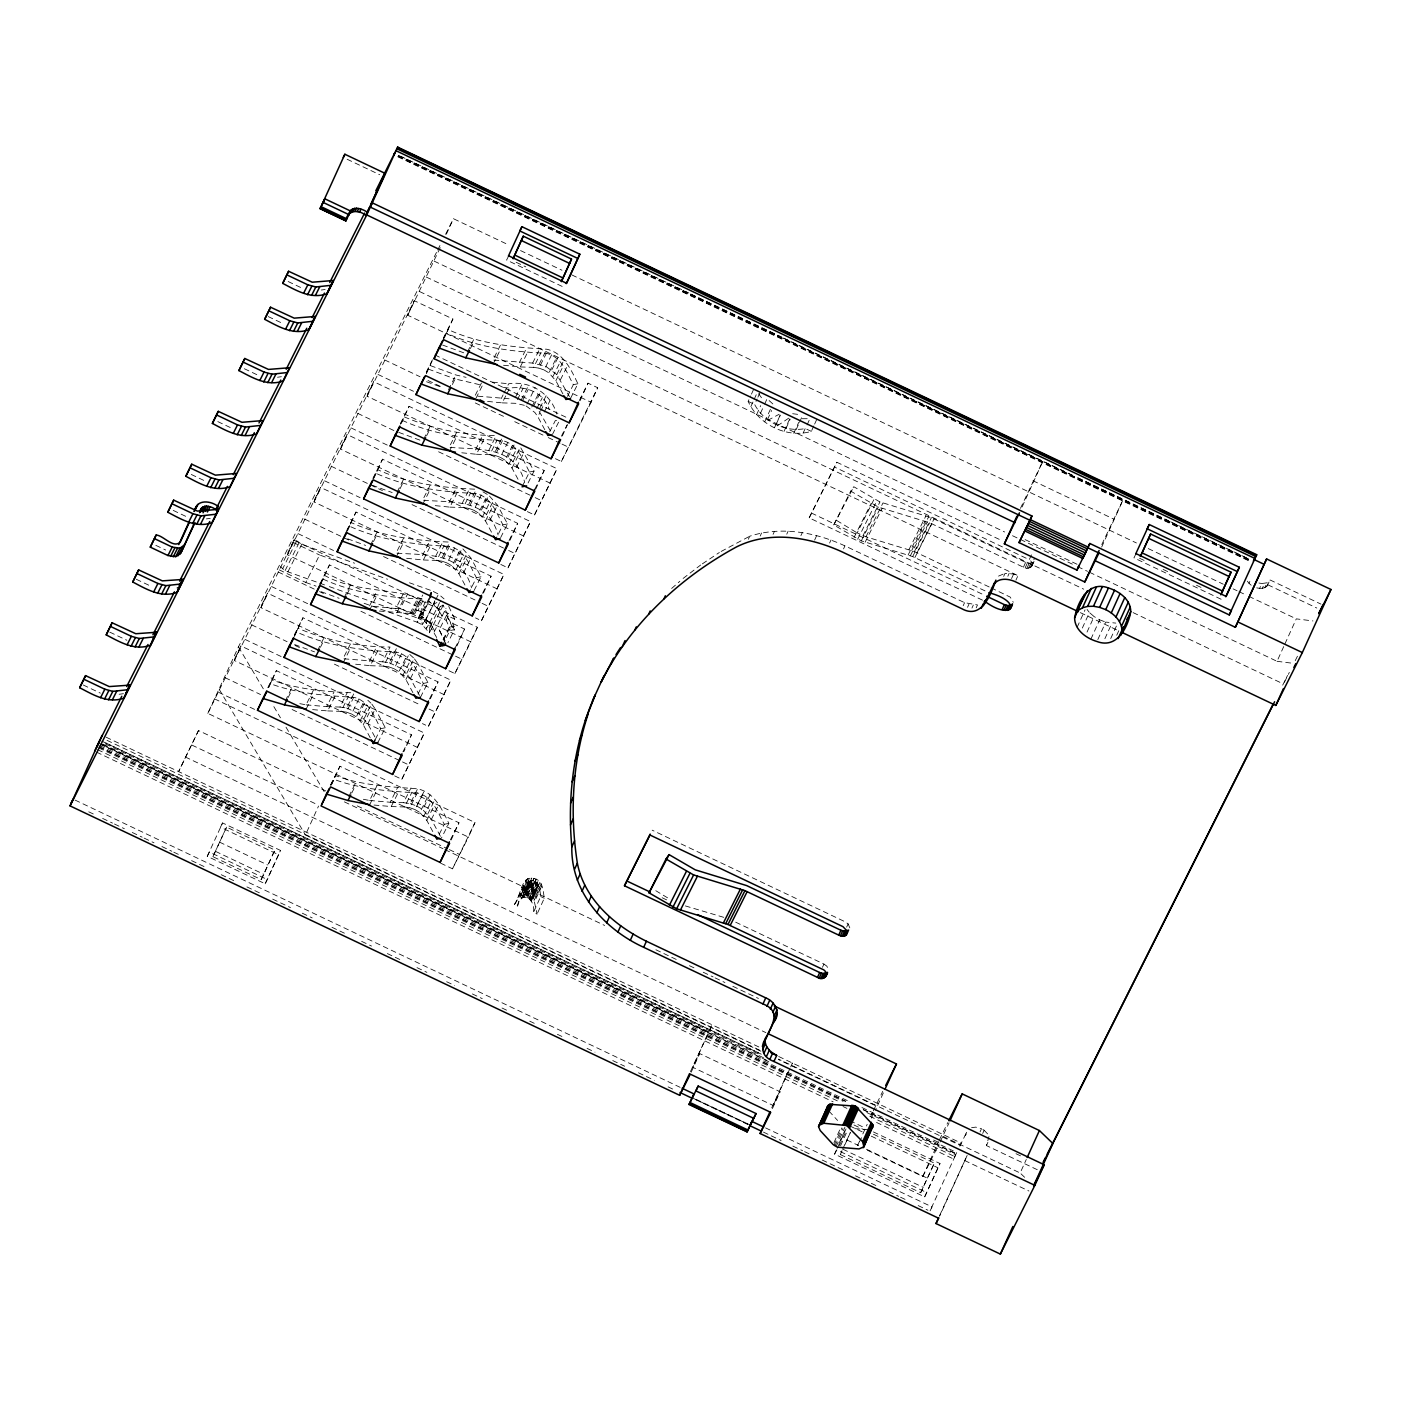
<?xml version="1.0" encoding="UTF-8"?>
<svg xmlns="http://www.w3.org/2000/svg" width="1401" height="1401" viewBox="0 0 1401 1401"><rect width="100%" height="100%" fill="white"/><g stroke="black" fill="none" stroke-linecap="round" stroke-linejoin="round"><path stroke-width="0.75" stroke-dasharray="5 3.75" d="M429.004 598.35L417.043 622.167L422.191 624.741L429.389 632.797L429.932 622.412L421.596 616.352L417.043 622.167L363.472 603.06M430.667 597.912L431.841 590.767L409.477 582.781M429.932 598.122L421.596 616.352L422.191 624.741L426.167 618.944L426.447 628.419L429.932 622.412L434.573 630.713L429.669 622.674L421.596 616.352M430.002 597.632L431.841 590.767L438.531 594.112L444.064 598.892M1033.413 562.169L1029.14 563.325L1025.637 562.361L931.402 517.705L879.933 501.943L853.769 486.725L850.722 491.121L878.322 507.039L929.651 522.766L1023.43 567.212C1027.879 570.662 1035.812 565.636 1030.611 560.855M1037.248 1169.695L986.444 1145.58L988.966 1136.561M434.8 600.696L433.592 604.146L437.375 607.614L442.016 615.915L437.094 607.876L429.021 601.554L433.592 604.146L436.919 602.535M514.307 904.608L519.438 895.887L526.688 895.116L536.18 879.233L530.191 896.517L534.026 900.248L537.091 914.082L533.413 912.559C536.163 899.775 521.225 889.162 517.582 905.974L514.307 904.608C520.962 897.778 520.086 875.292 534.009 878.409C543.08 880.336 543.133 891.001 544.271 898.251L537.091 914.082M429.319 597.351L431.841 590.767L429.442 595.53M439.529 602.605L437.375 607.614L443.189 605.302L448.25 616.072L454.747 619.154L452.611 623.392L454.047 626.422L452.978 628.524L449.091 629.137L443.522 640.239M198.504 730.534L178.645 771.531L198.504 730.534L325.89 791.005M214.423 698.819L475.009 822.545L468.407 837.097L207.821 713.372L238.468 646.859L436.727 251.935M207.821 713.372L240.972 645.966L424.345 733.021L401.824 779.289L393.926 775.541M417.743 747.574L234.37 660.519L240.972 645.966M234.37 660.519L267.503 593.113L450.877 680.168L428.356 726.436L422.437 723.616M444.275 694.721L260.901 607.666L267.503 593.113M260.901 607.666L294.438 539.14L301.723 544.359L354.576 563.202M294.052 540.243L477.408 627.298L470.806 641.851L287.45 554.796L294.438 539.14M287.45 554.796L320.584 487.39L503.957 574.445L481.436 620.713L475.517 617.911M497.355 588.998L313.982 501.943L320.584 487.39M313.982 501.943L347.115 434.538L530.489 521.592L507.968 567.86L500.087 564.113M523.886 536.145L340.513 449.091L347.115 434.538M340.513 449.091L373.664 381.667L557.038 468.722L534.499 514.99L526.618 511.26M550.435 483.275L367.062 396.22L373.664 381.667M367.062 396.22L414.311 300.69L452.908 319.025L444.257 338.114M579.436 400.301L588.035 383.173L597.684 387.744L591.082 402.297L407.709 315.243L414.311 300.69M407.709 315.243L441.157 245.718M446.411 234.142L453.416 218.696L508.686 244.947M350.758 692.724C324.139 691.604 297.31 689.169 272.039 680.01L270.375 683.688C297.1 693.688 325.592 695.596 353.735 697.313C368.866 700.57 374.26 716.699 380.704 728.678L375.135 739.781M268.729 687.506L276.382 670.641L411.509 734.789L403.856 751.654M350.425 643.952L343 658.75L382.631 661.832L390.056 647.034C358.498 646.877 327.098 640.747 298.063 628.278L296.399 631.921C327.869 646.246 362.246 650.449 396.36 652.095C411.491 655.353 416.868 671.464 423.33 683.46L416.833 696.402M294.42 636.527L302.931 617.771L438.04 681.919L430.387 698.801M422.139 599.05C390.599 587.807 354.978 592.273 324.594 575.426L322.948 579.068C354.155 593.306 388.287 597.562 422.139 599.05L414.714 613.848L377.99 610.941M320.969 583.657L329.463 564.918L446.131 620.31L449.353 627.14L442.663 640.467M448.127 542.029C415.029 540.506 381.667 536.425 351.143 522.555L349.479 526.198C380.932 540.541 415.326 544.726 449.441 546.372C464.572 549.63 469.948 565.759 476.41 577.737L468.985 592.535M347.501 530.804L355.994 512.065L491.121 576.214L483.468 593.078M474.659 489.177C441.56 487.636 408.199 483.555 377.675 469.703L376.028 473.345C407.481 487.671 441.858 491.874 475.972 493.52C491.103 496.777 496.479 512.889 502.941 524.885L495.516 539.683M374.032 477.951L382.543 459.195L517.652 523.344L509.999 540.226M494.308 435.536C463.363 435.291 432.681 429.021 404.206 416.85L402.56 420.493C434.012 434.818 468.407 439.021 502.504 440.65C517.652 443.924 523.028 460.036 529.49 472.014L522.976 484.974M401.422 423.207L409.074 406.343L544.201 470.491L535.69 489.229M207.26 856.291L222.584 822.947L280.498 850.442L267.293 879.548L265.174 883.786L207.26 856.291L209.379 852.053L267.293 879.548M426.377 373.699L432.314 360.582M570.47 398.549L577.895 383.751C571.135 369.776 563.605 352.824 546.688 349.217C513.099 347.238 479.072 343.823 448.057 329.515L446.394 333.158C477.846 347.501 512.241 351.686 546.355 353.332C561.486 356.59 566.862 372.719 573.324 384.697L565.899 399.495M212.917 856.676L226.577 827.133L274.841 850.057L263.826 874.312L261.181 879.583L212.917 856.676L226.577 827.133M261.181 879.583L274.841 850.057M265.174 883.786L280.498 850.442M760.883 1051.205L305.436 834.978L318.552 806.03M331.424 784.998L339.935 766.259L458.968 822.772L450.457 841.511M456.936 645.931L464.589 629.067L452.611 623.392M401.824 779.289L424.345 733.021M428.356 726.436L450.877 680.168M562.344 435.974L567.44 424.731M448.985 670.764L454.887 673.566L477.408 627.298M580.049 400.756L588.035 383.173M481.436 620.713L503.957 574.445M507.968 567.86L530.489 521.592M534.499 514.99L557.038 468.722M555.444 458.687L561.363 461.507L597.684 387.744M440.65 863.174L452.488 868.813L475.009 822.545M517.81 897.638L526.443 879.46L519.438 895.887L527.897 878.567L520.927 895.186L529.718 878.077L522.696 894.819L531.802 878.024L524.639 894.801L534.009 878.409L526.688 895.116L530.191 896.517L538.282 880.476L531.557 897.428L540.033 882.035L532.993 898.759L541.276 883.786L534.026 900.248L541.924 885.59L534.569 901.771M517.582 905.974C521.557 886.886 537.704 864.925 540.681 896.535L533.413 912.559M521.084 899.004L528.702 882.227L521.592 898.321L529.28 881.474L522.345 897.796L530.156 880.949L523.309 897.446L531.242 880.651L524.412 897.288L532.503 880.616L525.603 897.34L533.816 880.861L526.618 897.551L535.129 881.334L528.755 898.461L536.39 882.087L529.736 899.214L537.424 883.015L530.506 900.055L538.177 884.066L530.926 900.755L538.562 885.152L531.154 901.473M813.806 425.904L811.319 431.368C786.837 438.653 758.431 424.538 748.169 401.386L750.638 395.923M751.461 394.101L753.948 388.655M527.617 897.883L536.18 879.233M750.866 406.588L753.353 401.124M754.176 399.303L756.645 393.856M811.319 431.368L805.435 428.566C785.768 432.419 763.913 422.314 754.631 404.451L757.1 398.987M757.923 397.184L761.233 389.898M756.575 414.749L760.69 405.642M760.48 413.277L763.79 405.992M764.613 404.171L767.083 398.725L774.088 405.047M770.41 409.285L764.631 422.016L779.184 414.258M767.485 419.599L771.618 410.511M775.996 424.661L780.129 415.572M780.182 415.099L774.42 427.848L788.798 418.093M784 431.438L789.779 418.706M786.066 428.251L790.182 419.162M793.754 433.294L798.71 422.366M796.188 429.599L798.658 424.135M799.481 422.314L802.791 415.046M748.344 539.262L749.71 536.233C781.093 525.935 815.557 532.292 844.926 545.865L964.571 602.658L977.495 604.952L976.129 607.999M803.053 433.259L805.54 427.813M807.081 424.923L810.373 417.656M760.2 536.04L761.566 533.01M814.629 424.1L817.098 418.636M773.089 534.341L774.455 531.312M786.749 534.201L788.133 531.172M800.917 535.637L802.283 532.608M982.504 600.153L809.183 517.862L836.852 462.26L1002.293 540.804M809.183 517.862L836.852 462.26M814.611 540.121L816.678 535.567M829.602 543.045L830.986 540.015M843.56 548.894L844.926 545.865M690.413 1071.66L712.006 1024.849L692.759 1067.299L773.177 1105.477L780.077 1091.729L699.659 1053.552L692.759 1067.299M691.148 1072.29L699.659 1053.552M963.205 605.687L964.571 602.658M967.548 607.298L968.914 604.269M971.944 608.087L973.327 605.057M1020.453 508.353L1042.624 461.542M1022.135 506.917L1043.587 459.616M822.475 967.32L823.946 964.081L732.373 920.615M1003.676 576.371L1005.042 573.342L1013.623 574.025L1017.967 575.636L1015.918 580.189M846.642 927.129L848.113 923.889L845.171 921.805L652.148 830.163M1007.844 576.266L1009.21 573.237M1011.557 578.578L1013.623 574.025M771.741 1107.876L787.817 1072.395M773.177 1105.477L789.814 1068.823M790.689 1066.897L792.441 1063.026L790.584 1066.721M772.424 1108.611L780.077 1091.729M1023.43 567.212L1025.637 562.361M1025.164 567.86L1027.371 563.009M1031.469 554.831L1029.262 559.682L834.646 467.111M1026.933 568.176L1029.14 563.325M1028.597 568.141L1030.803 563.29M1030.068 567.738L1034.393 558.666M1031.224 567.02L1034.516 559.98M1031.994 566.039L1034.183 561.188M1101.781 544.551L1124.005 497.793M1101.659 547.073L1123.112 499.772M833.98 1142.568L841.02 1127.034M833.963 1145.335L841.896 1127.875M834.978 1146.071L842.912 1128.593M836.099 1146.683L844.908 1127.28M839.041 1143.286L846.081 1127.752M873.418 1131.938L940.001 1163.53L924.678 1196.874L834.593 1154.109L836.344 1150.239M837.238 1148.295L846.029 1128.891M839.392 1145.545L846.432 1130.029M840.6 1145.703L847.64 1130.187M1077.106 627.35L1085.039 609.873M873.524 1134.267L934.344 1163.145L920.685 1192.689L840.25 1154.512L841.896 1150.869M842.719 1149.048L850.389 1132.463L844.593 1145.493M1082.36 628.033L1089.4 612.5L1087.071 609.453M1087.036 632.079L1094.093 616.563L1089.4 612.5M859.321 1141.675L857.57 1145.545L861.492 1137.717M862.823 1133.969L867.184 1124.32M870.686 1116.597L872.438 1112.744M873.313 1110.8L882.718 1091.361M883.33 1092.92L877.201 1106.422L778.623 1059.629M1090.854 639.241L1099.662 619.837L1094.093 616.563M1097.824 639.556L1105.739 622.097L1115.809 623.095M1104.881 638.716L1111.921 623.2M1110.713 638.576L1116.877 625.004M1116.72 635.266L1119.364 629.452M867.447 1150.239L922.769 1176.49L938.53 1141.762M939.406 1139.836L947.794 1122.569M940.053 1142.06L949.072 1122.814M920.685 1192.689L934.344 1163.145M924.678 1196.874L940.001 1163.53M863.366 1109.662L956.183 1153.723L929.914 1211.165L932.05 1206.926L765.594 1127.91M966.672 1132.253L965.201 1135.493L966.48 1133.864M939.581 1215.665L967.268 1155.195L939.546 1216.296M980.052 1131.938L981.523 1128.698L975.744 1127.122L970.578 1127.823M982.679 1133.479L984.15 1130.257L981.523 1128.698M986.444 1145.58L987.898 1142.34M1251.198 585.25L1248.992 583.324L1251.181 578.473M1256.697 587.86L1259.604 588.367L1261.811 583.516L1266.977 582.816L1270.147 579.996L1320.95 604.111M1259.604 588.367L1262.354 588.297L1264.56 583.446M1262.354 588.297L1264.77 587.667L1266.977 582.816M1264.77 587.667L1266.679 586.476L1268.886 581.625M1266.679 586.476L1270.147 579.996M1024.621 1177.295L1020.156 1172.987L1026.285 1159.468M1089.505 572.273L1277.029 661.307L1284.034 645.879M1284.91 643.935L1296.293 618.857L1312.947 620.941M861.948 1107.543L956.743 1152.533L953.573 1159.012L876.571 1122.446M437.707 249.991L440.65 244.124M445.571 234.352L453.416 218.696M324.507 584.9L287.923 571.836L282.652 568.771L296.452 541.294M285.139 570.54L298.938 543.063M287.923 571.836L301.723 544.359M279.184 569.857L305.786 582.483L319.586 554.989L387.569 579.243M267.784 687.768L276.382 670.641M294.333 634.898L302.931 617.771M319.918 583.954L329.463 564.918M346.45 531.084L355.994 512.065M372.981 478.231L382.543 459.195M400.476 423.47L409.074 406.343M426.272 372.088L432.962 358.761M443.364 338.044L452.908 319.025M268.327 687.401L272.039 680.01M294.35 635.686L298.063 628.278M320.882 582.816L324.594 575.426M347.413 529.963L351.143 522.555M373.034 478.949L377.675 469.703M400.493 424.24L404.206 416.85M426.289 372.876L430.002 365.468L455.92 374.978L466.095 377.342M443.399 338.779L448.057 329.515M222.584 822.947L220.465 827.185L278.379 854.663M285.261 700.885L292.686 686.087M508.721 255.805L506.602 260.043L564.515 287.538M288.168 697.488L291.898 690.08M317.467 650.747L323.964 637.788M343.998 597.894L350.513 584.935M370.547 545.024L377.044 532.082M397.078 492.171L403.576 479.212M423.627 439.319L430.125 426.359M448.478 389.776L455.92 374.978M467.461 351.984L473.958 339.042M320.391 647.332L323.176 641.781M346.94 594.462L349.725 588.928M373.472 541.609L376.256 536.058M400.003 488.756L402.787 483.205M426.552 435.886L429.336 430.335M452.348 384.522L455.132 378.971L482.469 385.345L475.972 398.287M470.386 348.569L473.17 343.017M299.814 703.652L306.048 704.843L313.491 690.045M306.154 709.046L313.579 694.248M369.531 605.897L376.957 591.099M403.506 538.229L396.063 553.045C426.027 555.619 461.682 551.083 471.542 587.842M430.037 485.376L422.612 500.175C452.576 502.766 488.213 498.231 498.091 534.972M456.568 432.524L449.143 447.322C479.107 449.914 514.745 445.36 524.622 482.119M481.436 382.998L474.939 395.94L510.77 398.9M500.42 345.189L492.977 360.004L532.625 363.087L545.795 366.361L556.74 374.54L569.471 396.676M343.087 662.953L350.53 648.155M369.636 610.1L377.062 595.302M396.168 557.248L403.593 542.432M422.699 504.378L430.142 489.579M449.248 451.525L456.673 436.727M493.082 364.207L500.507 349.392M306.048 704.843L326.678 706.629L334.103 691.814M312.616 709.606L327.659 710.92L335.102 696.122M326.678 706.629L340.005 707.067L347.43 692.252M327.659 710.92L340.986 711.358L348.429 696.56M369.304 661.395L376.729 646.597M373.577 606.3L395.835 608.542L403.278 593.744M422.384 555.689L429.809 540.874M448.915 502.819L456.341 488.021M475.447 449.966L482.89 435.168M501.243 398.584L503.099 394.889M504.027 393.033L508.686 383.786C530.103 380.477 550.611 393.191 556.845 414.066M519.298 362.649L526.723 347.833M340.005 707.067L346.66 708.013L354.085 693.197M340.986 711.358L346.31 712.111L353.735 697.313M355.644 664.214L370.284 665.703L377.71 650.887M396.816 612.832L404.259 598.034M406.623 558.298L423.365 559.98L430.79 545.182M435.256 505.638L449.896 507.127L457.321 492.311M461.787 452.786L476.428 454.257L483.87 439.459M487.583 401.404L502.223 402.875L505.954 395.485M506.882 393.628L509.666 388.077C525.97 385.765 543.973 392.63 549.262 409.39M503.537 365.258L520.279 366.939L527.704 352.141M395.835 608.542L400.213 608.682L407.656 593.884M346.31 712.111L351.528 713.985L359.672 697.4M435.711 556.127L443.136 541.311M462.242 503.257L469.668 488.459M488.774 450.404L496.217 435.606M515.498 397.166L522.013 384.224M532.625 363.087L540.05 348.271M370.267 737.854L363.244 724.737L356.292 716.857L363.735 702.059M374.855 736.908L367.815 723.774L359.146 713.932L365.643 700.99M370.284 665.703L383.611 666.14L391.037 651.325M410.16 613.27L417.586 598.472M423.365 559.98L436.692 560.418L444.117 545.619M449.896 507.127L463.223 507.565L470.648 492.749M476.428 454.257L489.772 454.695L497.197 439.896M517.424 399.618L522.993 388.515M520.279 366.939L533.606 367.377L541.031 352.579M411.666 613.375L419.092 598.577M413.19 613.568L420.615 598.77M436.657 637.525L430.265 626.37L424.731 621.606L423.225 612.71L415.326 609.803L422.752 595.005M360.302 720.517L367.727 705.719M382.631 661.832L389.268 662.778L396.711 647.98M442.348 557.073L449.774 542.257M468.88 504.202L475.394 491.261M495.429 451.35L501.926 438.39M521.225 399.968L528.65 385.17M539.262 364.032L546.688 349.217M383.611 666.14L388.935 666.894L396.36 652.095M436.692 560.418L441.998 561.171L449.441 546.372M463.223 507.565L468.547 508.318L475.972 493.52M489.772 454.695L495.078 455.448L502.504 440.65M522.731 400.371L528.3 389.268M533.606 367.377L538.912 368.13L546.355 353.332M330.373 785.296L339.935 766.259M415.326 609.803L418.006 610.556L424.521 597.597M330.934 784.875L335.575 775.629C361.878 785.541 389.968 786.767 417.621 788.833C434.538 792.423 442.051 809.375 448.828 823.35L441.403 838.148M364.137 718.52L371.563 703.722L367.815 700.272M331.126 784.858L333.911 779.306C360.635 789.306 389.128 791.215 417.27 792.931C432.419 796.206 437.795 812.317 444.257 824.296L436.814 839.094M363.244 724.737L370.67 709.939M418.006 610.556L420.65 611.519L427.165 598.577M421.211 611.904L418.041 618.244L326.538 585.618M388.935 666.894L394.154 668.767L402.297 652.183M441.998 561.171L447.217 563.044L455.378 546.46M468.547 508.318L473.766 510.192L482.837 491.751L487.32 494.43M495.078 455.448L500.297 457.339L507.722 442.523M527.021 404.101L535.182 387.517M538.912 368.13L544.131 370.004L553.22 351.563M434.835 601.449L424.731 621.606L418.041 618.244L423.225 612.71L429.739 599.751M367.815 723.774L375.258 708.976L371.563 703.722M412.892 692.637L405.87 679.503L398.917 671.639L406.343 656.841M464.957 585.04L458.933 573.797L451.998 565.916L459.423 551.118M491.506 532.187L485.482 520.927L478.529 513.064L485.972 498.248M518.037 479.317L512.013 468.074L505.078 460.193L512.503 445.395M531.802 406.973L538.299 394.014M562.887 393.874L555.847 380.757L548.912 372.876L556.337 358.078M435.764 599.61L438.531 594.112M425.992 619.172L433.417 604.374M419.477 695.421L410.44 678.557L401.772 668.715L408.269 655.756M454.835 562.992L462.277 548.194L470.946 558.036L480.981 576.792L473.556 591.59M481.384 510.139L488.809 495.341L497.495 505.183L507.53 523.921L500.087 538.72M507.915 457.269L514.412 444.327M533.711 405.905L541.136 391.089M551.749 369.952L559.192 355.154M402.91 675.3L410.353 660.501M455.99 569.577L463.416 554.778M482.522 516.724L489.965 501.926M509.071 463.871L516.496 449.056M536.723 408.777L542.292 397.691M552.905 376.536L560.33 361.738M429.669 622.674L437.094 607.876M406.763 673.286L414.188 658.488L409.197 653.917M430.265 626.37L441.297 604.391M459.826 567.58L467.269 552.782M486.375 514.71L493.8 499.912M512.906 461.857L520.331 447.059L534.061 471.069L526.636 485.867M546.127 395.677L538.702 410.475L551.416 432.611M556.74 374.54L564.183 359.742M405.87 679.503L413.295 664.704M429.389 632.797L443.189 605.302L440.247 600.924M458.933 573.797L466.375 558.999M485.482 520.927L492.907 506.129M512.013 468.074L519.438 453.276M544.831 429.809L537.809 416.692L539.665 412.997M540.593 411.141L545.234 401.894M555.847 380.757L563.29 365.941M348.796 796.504L356.222 781.705M351.721 793.106L355.434 785.716M377.867 742.53L385.293 727.732L375.258 708.976M410.44 678.557L417.883 663.759L414.188 658.488M463.521 572.834L470.946 558.036M490.052 519.981L497.495 505.183M516.601 467.128L524.027 452.313M544.253 412.034L549.822 400.949M560.435 379.794L567.86 364.996M434.082 632.061L446.043 608.244M445.553 643.322L439.214 629.872L446.656 615.074L454.449 629.644L447.952 642.586M446.131 620.31L448.25 616.072M442.436 645.406L449.879 630.59L454.449 629.644M549.7 431.736L555.286 420.633L559.857 419.687M420.475 697.295L427.918 682.497L417.883 663.759M552.432 434.485L558.929 421.543M363.349 799.288L369.601 800.461L377.027 785.663M369.689 804.682L377.132 789.866M402.91 751.917L411.509 734.789M429.442 699.046L438.04 681.919M455.027 648.103L464.589 629.067M482.522 593.341L491.121 576.214M509.053 540.471L517.652 523.344M534.639 489.509L544.201 470.491M561.381 436.236L567.125 424.818M369.601 800.461L390.214 802.248L397.656 787.45M454.887 673.566L470.806 641.851M561.363 461.507L591.082 402.297M373.997 805.05L391.212 806.538L398.637 791.74M390.214 802.248L403.541 802.685L410.983 787.887M391.212 806.538L404.539 806.976L411.964 792.178M403.541 802.685L410.195 803.631L417.621 788.833M404.539 806.976L409.845 807.729L417.27 792.931M410.195 803.631L416.71 805.978L424.153 791.18M409.845 807.729L415.064 809.62L422.507 794.805M432.804 831.599L426.78 820.356L419.845 812.475L427.27 797.677M440.404 836.274L431.368 819.41L422.682 809.55L430.107 794.752M423.838 816.135L431.263 801.337M427.673 814.139L435.098 799.341M426.78 820.356L434.205 805.557M431.368 819.41L438.793 804.594M450.369 839.899L458.968 822.772M452.488 868.813L468.407 837.097M985.008 590.872L912.664 556.582L861.335 540.874L833.735 524.937L850.722 491.121M833.735 524.937L853.769 486.725M854.12 537.301L871.107 503.467M989.159 586.949L914.415 551.539L865.976 536.811L857.167 532.905L874.154 499.071M857.657 539.245L876.991 500.63M862.946 535.76L879.933 501.943M861.335 540.874L878.322 507.039M865.976 536.811L882.963 502.977M865.135 542.187L882.105 508.353M908.969 549.612L925.956 515.778M908.128 554.971L925.115 521.154M911.718 550.505L928.705 516.671M910.405 555.724L927.392 521.89M914.415 551.539L931.402 517.705M912.664 556.582L929.651 522.766M917.077 552.712L934.064 518.895M914.871 557.563L931.858 523.746M834.593 1154.109L836.712 1149.888L926.797 1192.654M1136.053 553.64L1133.934 557.861L1224.019 600.626M840.25 1154.512L842.019 1150.974M871.317 1118.156L876.22 1108.384M922.769 1176.49L939.09 1143.969M959.843 1146.193L967.408 1130.642M1282.686 685.142L1287.589 675.387M1284.419 682.182L1289.323 672.41M1295.207 660.694L1298.149 654.827M421.894 612.167L418.041 618.244L422.559 612.43M671.639 588.455L679.835 581.292M683.11 578.438L700.658 565.006M702.356 563.867L719.343 552.502M998.51 576.109L1005.042 573.342M721.147 551.451L749.71 536.233M573.324 384.697L577.895 383.751M529.49 472.014L534.061 471.069M502.941 524.885L507.53 523.921M476.41 577.737L480.981 576.792M423.33 683.46L427.918 682.497M380.704 728.678L385.293 727.732M444.257 824.296L448.828 823.35M449.353 627.14L454.047 626.422M321.284 290.025L325.155 289.499M277.503 377.237L281.373 376.711M206.385 518.895L210.255 518.37M119.138 694.283L123.446 693.688M802.213 418.724L809.655 418.706M502.223 402.875L515.55 403.313L524.359 405.327M854.943 1128.681L867.779 1129.539M492.487 382.158L508.686 383.786M503.379 387.447L509.666 388.077M1277.029 661.307L1291.599 663.128M792.668 413.698L798.728 414.503M1258.904 583.009L1261.811 583.516M685.369 905.922L724.282 917.497M400.213 608.682L414.714 613.848M305.786 582.483L316.083 586.161M389.268 662.778L401.772 668.715M346.66 708.013L359.146 713.932M442.611 345.049L464.537 353.105M426.552 381.737L442.506 387.587M398.777 432.384L420.703 440.422M372.228 485.236L392.175 492.557M347.693 538.825L365.626 545.409M321.144 591.695L339.095 598.28M294.613 644.548L314.542 651.868M428.356 369.111L455.132 378.971M1099.662 619.837L1105.739 622.097M420.65 611.519L423.225 612.71M400.511 156.212L688.872 293.002M690.781 294.017L781.688 337.063M783.597 338.079L1075.845 476.83M1077.807 477.759L1168.714 520.804M1170.623 521.82L1249.604 559.314M398.532 155.458L688.784 293.264M690.763 294.192L781.6 337.308M783.579 338.254L1075.81 476.988M1077.789 477.934L1249.587 559.489M398.322 155.686L1249.377 559.717M398.287 156.019L1251.321 560.995M397.972 156.387L1251.005 561.363M397.919 156.842L1250.935 561.819M1267.94 584.847L1316.8 608.034M1032.975 480.753L1113.392 518.93M347.115 159.241L379.671 174.705M520.524 250.569L561.976 270.253M571.853 274.929L1136.404 542.958M1148.242 548.579L1223.248 584.182M1233.125 588.875L1237.065 590.749M1239.044 591.677L1246.943 595.425M1248.921 596.371L1296.293 618.857M516.128 262.267L525.778 266.855M1139.591 558.263L1145.475 561.048M1163.128 569.436L1170.973 573.149M1196.489 585.268L1204.335 588.998M748.169 401.386L754.631 404.451M1025.094 539.595L1077.211 564.34M434.17 261.146L1004.622 531.977M1012.52 535.725L1018.439 538.544M1020.418 539.473L1075.688 565.724M1077.667 566.652L1087.526 571.345M426.202 277.013L1083.744 589.173M1133.111 612.622L1283.176 683.863M419.599 291.566L1017.967 575.636M1080.364 612.64L1117.875 630.45M991.12 587.86L1010.244 597.124L1013.291 602.272M811.372 513.011L984.71 595.302M288.151 281.531L303.352 288.746M434.87 354.961L568.035 418.181M384.592 359.899L420.072 376.746M427.97 380.494L443.749 387.972M475.289 402.945L481.208 405.765M483.17 406.693L506.847 417.936M514.727 421.683L546.267 436.657M548.246 437.585L560.067 443.206M562.046 444.135L567.965 446.954M268.204 316.573L283.405 323.789M377.99 374.452L413.488 391.299M357.728 413.383L397.166 432.103M438.583 451.77L533.221 496.707M535.2 497.635L541.101 500.437M244.369 368.743L259.57 375.958M351.126 427.935L388.602 445.728M331.196 466.253L382.455 490.578M412.034 504.623L506.689 549.56M508.651 550.488L514.57 553.307M217.82 421.613L233.021 428.829M324.594 480.806L360.092 497.653M304.665 519.106L351.984 541.574M383.524 556.547L480.14 602.412M482.119 603.358L488.038 606.16M191.289 474.466L206.49 481.681M298.063 533.658L333.543 550.505M292.984 542.362L319.586 554.989M173.234 510.402L186.543 516.724M278.116 571.958L317.554 590.679M319.533 591.625L323.473 593.499M360.933 611.274L453.609 655.283M455.57 656.211L461.489 659.013M271.514 586.511L308.991 604.304M155.844 545.357L165.686 550.015M251.585 624.828L287.082 641.676M294.963 645.423L300.882 648.225M334.401 664.144L421.158 705.333M429.039 709.064L434.958 711.883M136.3 579.278L151.518 586.494M244.982 639.381L282.442 657.157M225.053 677.681L260.533 694.528M292.091 709.501L400.528 760.988M402.507 761.934L408.427 764.736M109.768 632.131L126.878 640.257M662.13 897.743L668.032 900.545M218.451 692.234L255.91 710.027M357.22 805.89L447.339 848.673M449.301 849.601L459.09 854.26M344.401 801.88L442.979 848.691M444.958 849.619L604.654 925.448M655.913 949.773L661.832 952.592M663.811 953.521L679.573 961.016M689.432 965.692L695.351 968.494M703.232 972.241L713.091 976.917M715.07 977.863L724.93 982.539M732.811 986.286L746.61 992.836M748.589 993.782L758.449 998.458M521.978 887.674L525.2 889.197M540.681 896.535L544.271 898.251M83.237 685.001L100.347 693.11M191.902 745.087L318.255 805.067M185.247 756.978L765.874 1032.625M1015.988 1153.706L1021.854 1156.49M106.143 737.206L760.883 1047.948M778.711 1056.512L961.139 1143.111L960.053 1145.317L778.378 1059.086M942.943 1136.334L1020.156 1172.987M107.019 740.341L760.62 1050.645M105.916 742.985L761.479 1054.217M101.783 741.111L761.303 1054.217M105.443 743.931L761.006 1055.163M102.921 744.124L764.421 1058.175M102.606 744.702L708.293 1032.239M98.438 743.055L767.818 1060.837M100.347 744.421L769.744 1062.221M933.644 1140.029L939.563 1142.848M99.751 745.682L850.109 1101.922M99.191 746.873L845.609 1101.239M99.016 746.926L845.416 1101.274M863.191 1109.715L956.007 1153.776M98.718 747.924L843.139 1101.344M866.834 1112.587L955.692 1154.774M964.606 1160.483L1028.947 1191.025M97.72 749.71L838.201 1101.256M869.793 1116.247L954.694 1156.561M96.599 752.162L833.122 1101.816M842.999 1106.51L846.94 1108.384M849.917 1120.782L865.59 1128.208M853.909 1124.968L863.716 1129.626M849.759 1125.931L863.454 1132.446M871.299 1136.158L937.882 1167.769M219.519 842.124L267.784 865.03M846.852 1139.959L858.62 1145.545M866.466 1149.258L927.287 1178.136M215.579 851.388L263.826 874.312M842.912 1149.223L923.329 1187.4M75.059 800.076L680.133 1087.334M696.192 1099.382L748.309 1124.127M692.199 1097.824L748.292 1124.285M695.982 1099.855L748.099 1124.653M88.753 811.827L94.69 814.629M102.606 818.394L112.483 823.087M114.462 824.016L124.356 828.709M132.254 832.474L142.149 837.168M144.128 838.113L154.005 842.807M161.921 846.554L171.815 851.248M173.794 852.193L179.713 854.995M191.587 860.634L205.422 867.201M221.235 874.714L235.088 881.282M246.944 886.921L260.796 893.488M272.652 899.127L290.445 907.568M302.318 913.207L312.195 917.9M331.967 927.287L345.819 933.854M361.633 941.367L371.528 946.06M387.341 953.573L401.176 960.14M417.008 967.653L426.885 972.347M446.656 981.733L454.572 985.481M472.365 993.939L482.259 998.633M502.031 1008.019L507.968 1010.839M529.718 1021.154L537.616 1024.919M557.388 1034.306L563.325 1037.125M587.054 1048.386L594.97 1052.133M612.762 1060.592L624.618 1066.214M638.471 1072.798L654.285 1080.311M668.119 1086.878L674.056 1089.698M763.475 1132.131L769.342 1134.933M771.303 1135.861L781.093 1140.502M792.843 1146.088L802.633 1150.729M804.594 1151.657L810.461 1154.459M822.212 1160.028L843.752 1170.255M855.503 1175.842L877.044 1186.052M888.794 1191.638L898.584 1196.279M900.545 1197.207L906.412 1200.009M918.163 1205.578L927.952 1210.236M823.946 964.081L826.87 966.182L828.586 970.175M544.131 370.004L548.912 372.876M526.093 405.957L534.867 412.489L537.809 416.692M500.297 457.339L505.078 460.193M473.766 510.192L478.529 513.064M447.217 563.044L451.998 565.916M394.154 668.767L398.917 671.639M351.528 713.985L356.292 716.857M416.71 805.978L422.682 809.55M415.064 809.62L419.845 812.475M836.8 520.559L857.167 532.905M655.791 890.703L668.767 898.549M984.15 1130.257L988.003 1134.32M280.638 566.634L282.652 568.771M828.989 1111.116L837.588 1120.45M1247.345 581.17L1248.992 583.324M848.113 923.889L849.812 927.882M758.606 393.663L762.039 398.549M238.468 646.859L263.896 689.817M273.843 706.629L280.463 717.82M285.997 727.172L324.682 792.528M219.204 689.31L305.436 834.978M449.091 629.137L449.879 630.59M439.214 629.872L445.063 640.8M448.74 606.405L454.747 619.154M446.656 615.074L452.978 628.524"/><path stroke-width="1.5" d="M767.853 1033.57L1044.2 1164.756L1034.849 1185.369L773.93 1061.503C740.919 1048.491 795.978 1016.968 762.985 1003.939L643.672 947.304C604.479 929.371 570.872 892.209 571.818 846.922C567.125 795.418 573.937 742.372 595.197 694.984L585.25 720.464M773.755 1022.152C781.145 1013.431 775.366 1001.592 765.734 997.88L646.421 941.244C614.724 925.728 584.305 899.302 577.352 863.156C569.664 813.613 572.291 762.179 588 714.387M762.319 1046.302L776.504 1016.093M650.187 834.068L624.478 885.765L817.501 977.39C824.734 982.311 830.268 971.611 821.739 968.932L727.96 924.485L676.648 908.776L649.031 892.84L666.018 859.006L669.083 854.628L695.229 869.828L746.698 885.607L840.933 930.264L844.435 931.227L848.726 930.071M984.465 601.082C1012.485 622.114 1023.781 601.782 988.913 592.711M1074.62 617.946C1077.632 601.572 1088.595 580.399 1108.436 587.965C1119.066 591.134 1130.642 599.4 1130.765 611.519C1127.752 627.911 1116.79 649.066 1096.948 641.5C1086.3 638.331 1074.742 630.065 1074.62 617.946L1084.567 594.339M1120.8 635.126L1130.765 611.519M818.552 1126.597L827.693 1106.019L829.567 1104.321L855.521 1106.125L872.946 1124.915L863.927 1146.806L858.988 1148.943L837.29 1147.156L833.087 1144.512L820.198 1130.519L818.552 1126.597L828.446 1105.039M827.361 1107.193L827.693 1106.019M863.927 1146.806L862.631 1141.692L846.712 1125.546L823.823 1123.269L818.885 1125.423M320.111 208.679L344.874 154.25L385.082 173.356L365.819 215.491C358.744 209.099 346.975 210.15 345.819 220.885L320.111 208.679L324.944 198.854L350.653 211.061L349.007 214.686L323.298 202.497M1034.849 1185.369L1000.349 1254.088L936.008 1223.546L938.652 1218.257L760.113 1133.497L770.725 1112.359L690.29 1074.164L679.678 1095.319L70.05 805.89L366.747 214.931L397.726 146.912L375.766 190.869M689.029 1104.513L698.153 1086.073L756.05 1113.567L747.066 1131.885L689.029 1104.513L693.985 1093.918L682.112 1088.279M763.633 1126.982L751.882 1121.395L747.066 1131.885M1085.722 552.099L1087.719 547.703L1229.255 614.916L1256.679 554.691L397.569 147.087M513.151 258.677L523.274 236.174L571.52 259.08L561.416 281.583M1150.606 534.009L1140.449 556.39L1150.606 534.009L1231.024 572.186L1220.901 594.672M322.86 202.777L322.44 203.81L324.944 198.854M393.961 154.968L394.662 153.322L394.014 154.495M692.322 1097.543L693.985 1093.918M79.682 687.733L85.566 675.632L109.243 686.578L130.17 685.107L123.831 698.153C107.912 703.845 93.324 694.826 79.682 687.733L85.566 675.632M106.213 634.881L112.115 622.78L135.774 633.725L156.702 632.254L150.38 645.283C134.461 650.975 119.856 641.973 106.213 634.881L112.115 622.78M132.745 582.01L138.646 569.909L162.323 580.872L183.233 579.401L176.911 592.43C160.992 598.122 146.387 589.12 132.745 582.01L138.646 569.909M195.037 522.591L180.922 552.835L175.755 556.635L167.962 555.532L150.275 547.126L156.159 535.024C163.427 535.392 173.269 548.947 180.326 542.082L189.328 522.275M150.275 547.126L156.159 535.024M167.787 512.241L173.671 500.139L197.348 511.085L218.363 509.386L211.936 522.661C196.017 528.352 181.429 519.333 167.787 512.241L173.671 500.139M185.825 476.287L191.727 464.204L215.386 475.149L236.419 473.45L229.992 486.707C214.073 492.399 199.467 483.398 185.825 476.287L191.727 464.204M212.374 423.435L218.276 411.351L241.935 422.296L262.95 420.58L256.523 433.855C240.604 439.546 226.016 430.545 212.374 423.435L218.276 411.351M238.906 370.582L244.807 358.481L268.467 369.426L289.499 367.727L283.072 381.002C267.153 386.676 252.548 377.675 238.906 370.582L244.807 358.481M264.649 319.305L270.551 307.222L294.21 318.15L315.225 316.451L308.798 329.725C292.897 335.417 278.291 326.415 264.649 319.305L270.551 307.222M282.704 283.37L288.588 271.269L312.248 282.214L333.28 280.515L326.853 293.772C310.934 299.464 296.329 290.462 282.704 283.37L288.588 271.269M178.785 544.604L188.662 522.801M194.704 510.384C196.981 498.914 210.956 500.805 218.066 506.339L216.419 509.982C211.463 505.971 201.271 503.327 199.642 512.101M180.922 552.835L193.496 525.095M201.341 508.721L199.537 512.678L202.129 507.565M70.05 805.89L98.665 742.828L121.782 696.279M123.831 698.153L130.17 685.107M150.38 645.283L156.702 632.254M176.911 592.43L183.233 579.401M308.798 329.725L315.225 316.451M326.853 293.772L333.28 280.515M365.819 215.491L369.356 207.698M371.125 203.81L385.082 173.356M257.486 710.289L267.031 691.253L402.157 755.402L392.595 774.438L257.486 710.289L262.582 699.046M284.018 657.419L293.58 638.401L428.688 702.549L419.144 721.568L284.018 657.419L289.114 646.176M310.549 604.567L320.111 585.53L455.22 649.679L445.676 668.715L310.549 604.567L315.663 593.323M337.098 551.714L346.642 532.678L481.769 596.826L472.207 615.862L337.098 551.714L342.194 540.453M363.63 498.844L373.191 479.825L508.3 543.973L498.756 562.992L363.63 498.844L368.726 487.601M390.179 445.991L399.723 426.955L534.832 491.103L525.287 510.139L390.179 445.991L395.275 434.748M415.957 394.609L425.519 375.573L560.628 439.721L551.083 458.757L415.957 394.609L420.212 385.24M434.012 358.674L443.557 339.637L578.683 403.786L569.121 422.822L434.012 358.674L439.108 347.413M508.37 256.155L521.925 226.699L579.839 254.194L566.634 283.3L508.721 255.805M513.116 258.572L523.274 236.174M321.88 804.034L326.976 792.791M561.363 281.478L571.52 259.08M566.267 283.65L579.839 254.194M392.595 774.438L401.947 753.808M419.144 721.568L428.496 700.955M445.676 668.715L455.027 648.103M472.207 615.862L481.559 595.232M498.756 562.992L508.108 542.38M525.287 510.139L534.639 489.509M551.083 458.757L559.577 440.019M569.121 422.822L578.473 402.192M440.054 862.421L449.616 843.384L330.583 786.872L321.022 805.908L440.054 862.421L449.406 841.791M610.994 664.092L613.761 658.032L601.047 682.252C630.187 624.093 679.608 577.877 736.383 546.985C769.604 530.243 809.603 536.916 842.176 551.924L961.822 608.717C981.628 619.732 990.752 594.725 995.883 580.102M579.436 740.428L582.186 734.352M622.307 646.632L625.056 640.572M575.058 760.901L577.807 754.841M634.916 629.907L636.299 626.877M572.081 781.846L574.848 775.769M648.821 613.953L650.204 610.924M570.557 803.193L573.307 797.116M663.986 598.805L665.352 595.775M570.47 824.909L573.219 818.832M571.818 846.922L574.568 840.863M574.603 869.215L577.352 863.156M577.317 880.213L580.067 874.154M581.993 891.299L584.742 885.239M588.543 902.226L591.292 896.15M596.826 912.787L599.593 906.71M606.703 922.769L609.453 916.692M617.964 931.963L620.713 925.903M630.362 940.194L633.112 934.134M643.672 947.304L646.421 941.244M679.678 1095.319L689.52 1073.639M698.153 1086.073L695.947 1090.924L753.861 1118.418M762.985 1003.939L765.734 997.88M766.96 1006.286L769.709 1000.226M770.322 1009.175L773.072 1003.116M772.809 1012.45L775.559 1006.373M774.263 1015.848L777.012 1009.788M763.142 1043.29L765.892 1037.23M774.595 1019.157L777.345 1013.098M762.652 1049.612L765.401 1043.535L765.069 1040.225M764.105 1053.009L766.855 1046.95L765.401 1043.535M766.592 1056.266L769.342 1050.207L766.855 1046.95M769.937 1059.174L772.687 1053.097L769.342 1050.207M1098.979 552.975L1084.794 582.01L1004.359 543.816L1016.881 516.233M1004.359 543.816L1019.455 512.819M773.93 1061.503L776.679 1055.443L772.687 1053.097M981.295 608.262L983.362 603.708M983.222 605.792L994.657 582.431M751.882 1121.395L750.008 1125.581L756.05 1113.567M817.501 977.39L819.708 972.539L823.193 973.502L827.483 972.364L825.294 977.215M819.235 978.038L821.441 973.187M666.018 859.006L693.618 874.942L744.947 890.651L838.726 935.115L840.933 930.264M821.004 978.353L823.193 973.502M838.726 935.115L840.46 935.763L842.666 930.912M1085.512 552.519L1076.949 570.102L1019.035 542.607L1027.406 525.445M1029.805 520.226L370.302 207.12L372.421 202.9L1031.924 515.988L1019.035 542.607M1229.255 614.916L1231.391 610.678L1089.838 543.483L1085.46 552.957L1027.546 525.463L1031.924 515.988M822.667 978.318L824.874 973.467M840.46 935.763L842.229 936.078L844.435 931.227M824.138 977.933L826.327 973.082M842.229 936.078L843.892 936.026L846.099 931.175M826.047 976.217L827.518 972.995M843.892 936.026L845.363 935.64L847.57 930.789M845.363 935.64L847.99 931.7M760.113 1133.497L769.937 1111.816M1002.205 609.505L1004.394 604.654L1007.897 605.6L1012.187 604.461M1003.939 610.153L1006.146 605.302M1005.708 610.451L1007.897 605.6M1007.372 610.416L1009.578 605.565M1008.825 610.03L1011.032 605.179M1009.981 609.312L1012.555 603.884M1010.751 608.332L1012.222 605.092M820.776 1123.725L829.567 1104.321M822.194 1123.339L831.003 1103.935M823.823 1123.269L832.632 1103.865M1076.949 570.102L1079.138 565.251M1084.794 582.01L1099.102 550.47M843.104 1124.565L851.896 1105.161M844.313 1124.74L853.104 1105.319M1075.775 613.743L1087.264 590.872M845.521 1125.056L854.33 1105.652M846.712 1125.546L855.521 1106.125M1078.455 610.276L1082.5 607.771L1091.309 588.367M847.833 1126.159L856.641 1106.755M848.848 1126.894L857.657 1107.473M849.724 1127.717L858.533 1108.314M1082.5 607.771L1087.614 606.405L1096.423 587.001M1087.614 606.405L1093.463 606.265L1102.272 586.861M1093.463 606.265L1099.645 607.369L1108.436 587.965M885.082 1089.067L896.465 1063.972L774.21 1005.936M862.631 1141.692L871.422 1122.289M863.576 1142.988L872.385 1123.584M1121.956 630.94C1122.061 621.116 1113.883 613.708 1105.722 609.628L1114.531 590.224M864.68 1142.673L867.324 1136.841M864.137 1144.319L872.946 1124.915M863.174 1147.769L873.051 1126.211M1135.686 553.99L1149.258 524.534L1239.342 567.282L1226.138 596.406L1136.053 553.64M1111.291 612.902L1120.1 593.499M1115.984 616.965L1124.793 597.562M1119.469 621.536L1128.278 602.132M1121.5 626.3L1130.309 606.896M1118.121 638.593L1123.392 626.947M949.948 1120.888L962.189 1093.883L1039.402 1130.537L1052.834 1143.461L1033.588 1185.894L1044.2 1164.756M1220.866 594.567L1231.024 572.186M936.008 1223.546L938.688 1217.627M1225.77 596.738L1239.342 567.282M1095.407 560.855L1235.349 627.298L1266.609 558.946L1330.95 589.488L1302.335 652.568L1275.803 705.421L1121.816 632.324M1235.349 627.298L1266.609 558.946M1027.161 1157.541L1039.402 1130.537M1000.349 1254.088L1012.853 1226.505M1275.803 705.421L1283.456 688.556M592.448 701.06L603.796 676.193M94.62 751.216L102.185 735.332M96.739 746.996L97.79 744.754M98.368 743.493L99.979 740.183M1024.867 530.979L1082.78 558.474L1085.46 552.957M343.28 157.42L344.874 154.25M167.962 555.532L172.2 547.073L179.993 548.176L185.16 544.376M170.572 556.46L174.81 548.001M100.592 697.663L104.83 689.204L112.798 691.358L128.086 689.695M127.123 644.793L131.379 636.334L139.329 638.488L154.618 636.825M153.672 591.94L157.91 583.481L165.878 585.636L181.167 583.972M188.697 522.17L192.935 513.712L200.903 515.866L216.192 514.202M193.968 511.505L196.508 506.426M206.735 486.217L210.991 477.759L218.959 479.913L234.23 478.249M233.284 433.364L237.522 424.906L245.49 427.06L260.779 425.396M259.815 380.512L264.053 372.053L272.022 374.19L287.31 372.543M285.559 329.235L289.797 320.776L297.765 322.93L313.053 321.267M303.597 293.282L307.852 284.823L315.82 286.977L331.091 285.314M194.494 511.172L197.891 504.413M173.234 556.845L177.472 548.386M175.755 556.635L179.993 548.176M104.532 699.117L108.77 690.658M131.064 646.264L135.319 637.805M157.595 593.394L161.851 584.935M192.637 523.624L196.876 515.165M210.675 487.688L214.931 479.23M237.207 434.818L241.462 426.359M263.756 381.965L267.994 373.507M289.499 330.689L293.737 322.23M307.537 294.753L311.793 286.294M348.551 214.668C350.705 205.054 361.826 208.189 367.412 212.322M345.819 220.885L350.653 211.061M177.962 555.864L182.218 547.406M351.003 212.146L352.597 208.977M200.746 511.768L203.303 506.707M179.731 554.551L183.969 546.11M202.234 511.26L204.774 506.181M352.859 211.498L354.453 208.329M108.56 699.817L112.798 691.358M135.091 646.947L139.329 638.488M161.623 594.094L165.878 585.636M196.665 524.324L200.903 515.866M214.703 488.371L218.959 479.913M241.235 435.518L245.49 427.06M267.784 382.648L272.022 374.19M293.527 331.389L297.765 322.93M311.565 295.436L315.82 286.977M203.057 512.801L206.455 506.041M354.961 211.323L356.554 208.154M205.684 511.365L208.224 506.286M357.167 211.639L358.761 208.469M112.448 699.694L116.686 691.236M138.979 646.842L143.235 638.383M165.511 593.989L169.766 585.53M200.553 524.202L204.791 515.743M218.591 488.266L222.847 479.807M245.122 435.413L249.378 426.955M271.671 382.543L275.909 374.085M297.415 331.266L301.653 322.808M315.453 295.331L319.708 286.872M207.418 511.995L209.975 506.917M359.356 212.427L360.933 209.257M126.685 686.525L148.016 644.513M152.919 634.758L174.477 591.817M179.608 581.1L209.765 521.522M216.157 508.773L227.4 486.392M233.284 474.676L254.352 432.716M259.01 422.962L280.778 380.056M286.207 369.251L306.784 328.254M312.125 317.642L324.437 293.107M329.743 282.529L364.61 213.075M216.367 509.719L218.066 506.339M129.33 685.107L125.915 693.565M155.861 632.254L152.446 640.712M178.995 586.161L182.393 579.384M216.665 512.766L218.363 509.386M70.961 803.368L73.08 799.148M266.645 691.078L262.933 698.486L284.456 704.878L306.154 709.046M293.615 637.473L288.974 646.719L315.75 656.579L349.374 663.584M320.164 584.62L315.523 593.866L342.282 603.726L375.906 610.731M342.982 539.157L346.695 531.75M372.298 480.753L368.586 488.143L395.362 498.003L426.885 504.798M399.775 426.044L395.135 435.291L421.894 445.15L455.518 452.155M424.643 376.501L420.913 383.909L447.69 393.769L481.314 400.774M442.681 340.566L438.968 347.973L465.745 357.815L497.267 364.628M521.925 226.699L519.806 230.937L577.72 258.414M284.456 704.878L287.24 699.327M315.75 656.579L319.463 649.171M342.282 603.726L346.012 596.318M342.054 541.014L368.831 550.856L372.543 543.465M395.362 498.003L399.075 490.595M421.894 445.15L425.624 437.742M447.69 393.769L450.492 388.217M465.745 357.815L469.458 350.425M327.414 792.265L329.27 788.553M371.265 739.728L373.279 743.476L375.135 739.781M326.486 794.104L348.008 800.514L350.793 794.962M445.553 643.322L444.485 645.441L439.791 646.176L441.7 642.359M624.478 885.765L649.959 835.014L842.982 926.656L847.482 931.42L846.519 934.922M669.083 854.628L649.031 892.84M669.415 905.204L686.402 871.369M672.953 907.13L689.94 873.313M676.648 908.776L693.618 874.942M680.431 910.072L697.418 876.255M723.424 922.874L740.411 889.04M725.7 923.627L742.688 889.793M727.96 924.485L744.947 890.651M730.184 925.466L747.153 891.631M1087.719 547.703L1089.838 543.483M1149.258 524.534L1147.139 528.755L1237.223 571.52M885.66 1085.495L896.465 1063.972M948.757 1120.66L962.189 1093.883M1253.387 561.013L1256.679 554.691M1043.36 1161.867L1045.321 1157.962M1047.283 1154.056L1272.879 704.685M1318.989 612.867L1322.912 605.039M1043.115 1162.812L1274.612 701.726M1318.779 613.743L1330.95 589.488M1293.841 667.506L1295.767 663.654M348.534 215.281L351.126 210.062M616.02 654.547L620.538 647.56M872.735 1127.402L870.844 1129.083M993.834 584.637C998.335 577.457 1008.527 578.595 1015.217 581.713L1078.385 611.694M984.045 602.202L985.971 599.716M1126.929 619.189L1129.609 615.722M570.47 398.549L565.899 399.495L563.885 395.747M550.908 434.8L547.844 435.448L545.847 431.701M522.048 486.812L526.636 485.867M500.087 538.72L495.516 539.683L493.502 535.935M473.556 591.59L468.985 592.535L466.971 588.788M445.5 644.758L442.436 645.406L441.648 643.935M420.475 697.295L415.904 698.258L413.89 694.511M373.279 743.476L377.867 742.53M439.879 838.463L436.814 839.094L434.818 835.346M177.332 587.877L178.995 587.86M400.353 557.668L368.831 550.856M348.008 800.514L369.689 804.682M1099.645 607.369L1105.722 609.628M397.516 147.49L1256.469 555.286M483.94 189.275L487.881 191.149M513.554 203.338L517.494 205.211M734.702 308.325L738.66 310.199M788.027 333.648L795.926 337.396M1038.806 452.698L1042.747 454.572M1068.42 466.761L1072.36 468.635M396.956 148.804L1255.909 556.582M396.08 150.748L1255.033 558.526M1254.105 559.559L1263.947 564.235M521.522 240.587L569.787 263.511M1148.855 538.422L1229.272 576.599M514.92 255.14L563.184 278.063M1142.253 552.975L1222.67 591.152M1030.278 519.631L1088.192 547.126M1029.472 521.382L1087.386 548.877M1237.994 622.009L1302.335 652.568M1028.544 523.361L1086.458 550.856M1026.565 527.529L1084.479 555.024M366.747 214.931L1014.972 522.678M1025.655 529.403L1083.551 556.898M321.179 206.718L346.888 218.924M320.584 207.873L346.292 220.08M320.251 208.259L345.959 220.465M320.216 208.556L345.924 220.745M519.736 374.312L525.603 377.097M986.672 596.231L1004.394 604.654M286.942 274.911L307.852 284.823M480.14 400.021L484.063 401.877M268.904 310.847L289.797 320.776M243.161 362.123L264.053 372.053M216.63 414.976L237.522 424.906M190.081 467.846L210.991 477.759M172.025 503.782L192.935 513.712M154.513 538.667L172.2 547.073M137 573.552L157.91 583.481M110.469 626.422L131.379 636.334M626.667 880.914L650.309 892.122M697.575 914.573L819.708 972.539M83.92 679.275L104.83 689.204M770.76 1052.624L776.679 1055.443M679.993 1092.5L691.849 1098.139M749.763 1125.633L761.514 1131.202M690.115 1102.552L748.011 1130.047M689.52 1103.725L747.416 1131.202M691.113 1105.021L747.101 1131.588M436.587 639.329L439.791 646.176"/></g></svg>
